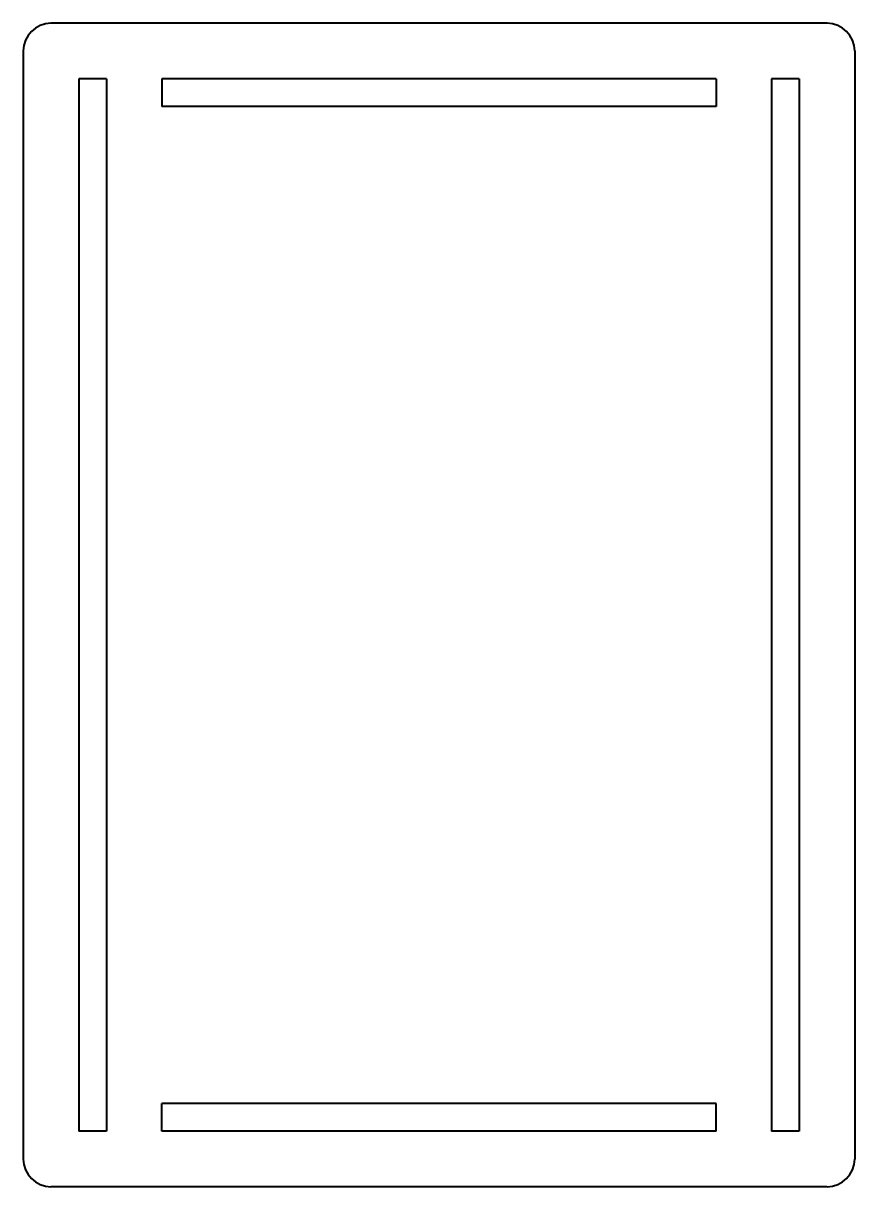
# Model space of a CAD drawing. Header units: millimetres. Extents: x -7.5 to 7.5, y -10.5 to 10.5.
import ezdxf

# ---------------------------------------------------------------- set-up
doc = ezdxf.new("R2010")
doc.units = ezdxf.units.MM
doc.layers.add('Visible', color=7, linetype='Continuous', lineweight=40)

msp = doc.modelspace()

# ---------------------------------------------------------------- linework, layer by layer
at = {"layer": 'Visible'}
for p, q in [((7, 10.5), (-7, 10.5)), ((-7.5, 10), (-7.5, -10)), ((7.5, 10), (7.5, -10)), ((-6, 9.5), (-6.5, 9.5)), ((-6.5, 9.5), (-6.5, -9.5)), ((-6, 9.5), (-6, -9.5)), ((5, 9.5), (-5, 9.5)), ((-5, 9.5), (-5, 9)), ((5, 9.5), (5, 9)), ((6, 9.5), (6, -9.5)), ((6.5, 9.5), (6, 9.5)), ((6.5, 9.5), (6.5, -9.5)), ((5, 9), (-5, 9)), ((-5, -9.5), (-5, -9)), ((5, -9), (-5, -9)), ((5, -9.5), (5, -9)), ((-6, -9.5), (-6.5, -9.5)), ((5, -9.5), (-5, -9.5)), ((6.5, -9.5), (6, -9.5)), ((7, -10.5), (-7, -10.5))]:
    msp.add_line(p, q, dxfattribs=at)
for centre, start, end in [((-7, 10), 90, 180), ((7, 10), 0, 90), ((-7, -10), 180, 270), ((7, -10), 270, 0)]:
    msp.add_arc(centre, 0.5, start, end, dxfattribs=at)

doc.saveas('drawing.dxf')
